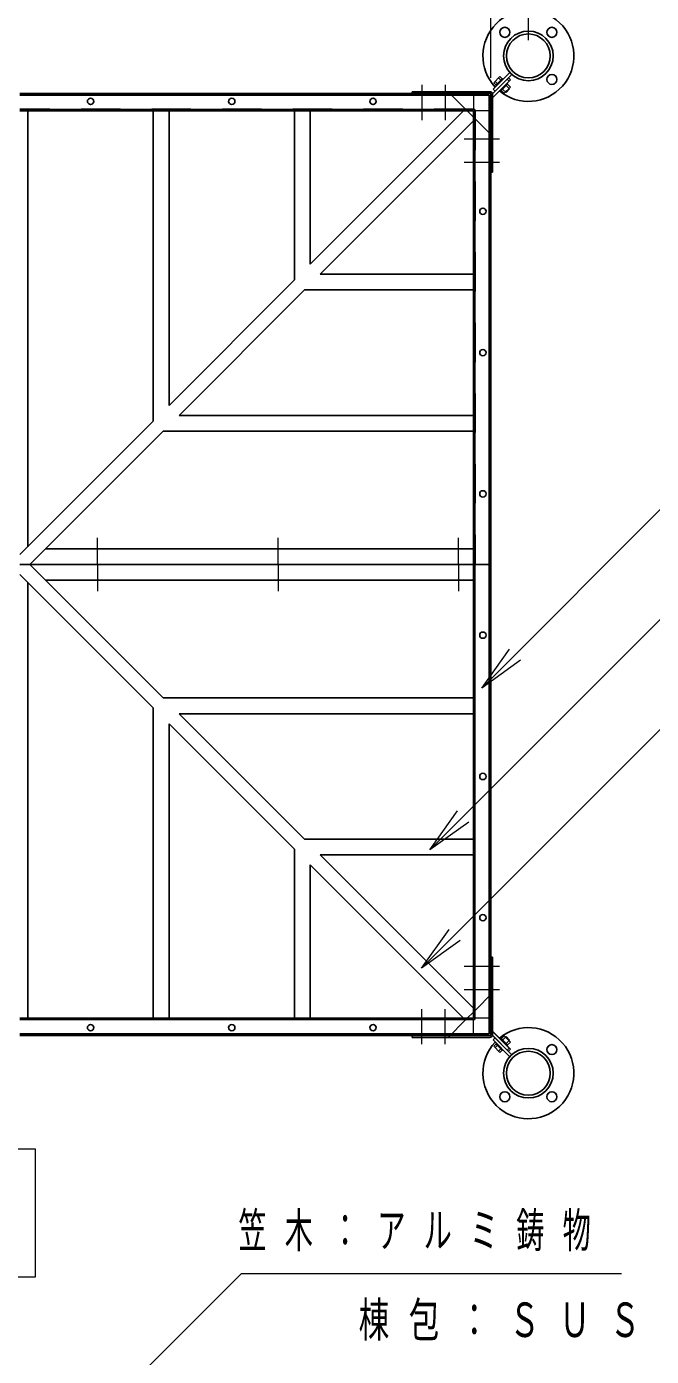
# Model space of a CAD drawing. Units: millimetres on the paper, scale 1:50. Extents: x -365 to 10, y -38 to 257.
# Drawn here: x -226.9 to -187.1, y 129.9 to 214.6 of the extents above; entities that cross this region are included whole.
import ezdxf

# ---------------------------------------------------------------- set-up
doc = ezdxf.new("R2010")
doc.units = ezdxf.units.MM
doc.linetypes.add('USER1', pattern=[4.5, 2.5, -2])
doc.linetypes.add('USER2', pattern=[6, 3, -1, 1, -1])
doc.layers.add('LY_1', color=7, linetype='Continuous', lineweight=13)
doc.styles.add('ＭＳ ゴシック', font='')
doc.styles.get('ＭＳ ゴシック').set_extended_font_data('MS Gothic')

msp = doc.modelspace()

# ---------------------------------------------------------------- linework, layer by layer
at = {"layer": 'LY_1'}
for p, q in [((-194.891, 213.714), (-194.891, 252.699)), ((-194.891, 213.714), (-194.891, 243.714)), ((-197.291, 211.314), (-197.291, 233.714)), ((-197.858, 172.447), (-196.092, 174.923)), ((-197.858, 172.447), (-195.738, 174.569)), ((-195.384, 174.216), (-197.858, 172.447)), ((-201.166, 162.144), (-199.398, 164.619)), ((-201.166, 162.144), (-199.045, 164.266)), ((-198.691, 163.912), (-201.166, 162.144)), ((-201.705, 154.595), (-199.937, 157.07)), ((-201.705, 154.595), (-199.584, 156.716)), ((-199.23, 156.362), (-201.705, 154.595)), ((-226.291, 143.081), (-293.091, 143.081)), ((-226.291, 134.948), (-226.291, 143.081)), ((-293.091, 134.948), (-226.291, 134.948))]:
    msp.add_line(p, q, dxfattribs=at)
at = {"layer": 'LY_1', "lineweight": 25}
for p, q in [((-195.943, 211.535), (-197.291, 210.186)), ((-196.039, 211.183), (-197.291, 209.932)), ((-195.943, 211.534), (-197.171, 210.306)), ((-195.943, 211.534), (-197.171, 210.306)), ((-196.11, 211.113), (-197.171, 210.052)), ((-196.11, 211.113), (-197.171, 210.052)), ((-196.07, 211.662), (-197.142, 210.589)), ((-196.07, 211.662), (-197.142, 210.589)), ((-196.07, 211.662), (-197.142, 210.589)), ((-197.103, 211.002), (-196.707, 211.398)), ((-197.103, 211.002), (-196.707, 211.398)), ((-197.103, 211.002), (-196.707, 211.398)), ((-196.961, 210.861), (-197.103, 211.002)), ((-196.961, 210.861), (-197.103, 211.002)), ((-196.961, 210.861), (-197.103, 211.002)), ((-196.876, 210.946), (-197.018, 211.087)), ((-196.876, 210.946), (-197.018, 211.087)), ((-196.876, 210.946), (-197.018, 211.087)), ((-196.975, 210.847), (-196.551, 211.271)), ((-196.975, 210.847), (-196.551, 211.271)), ((-196.975, 210.847), (-196.551, 211.271)), ((-196.65, 211.172), (-196.792, 211.313)), ((-196.65, 211.172), (-196.792, 211.313)), ((-196.65, 211.172), (-196.792, 211.313)), ((-196.565, 211.257), (-196.707, 211.398)), ((-196.565, 211.257), (-196.707, 211.398)), ((-196.565, 211.257), (-196.707, 211.398)), ((-196.63, 210.502), (-196.206, 210.926)), ((-196.63, 210.502), (-196.206, 210.926)), ((-196.63, 210.502), (-196.206, 210.926)), ((-196.506, 211.226), (-196.551, 211.271)), ((-196.506, 211.226), (-196.551, 211.271)), ((-196.506, 211.226), (-196.551, 211.271)), ((-196.251, 210.971), (-196.206, 210.926)), ((-196.251, 210.971), (-196.206, 210.926)), ((-196.251, 210.971), (-196.206, 210.926)), ((-196.237, 211.24), (-196.11, 211.113)), ((-196.237, 211.24), (-196.11, 211.113)), ((-196.166, 211.311), (-196.039, 211.183)), ((-202.291, 210.314), (-202.291, 210.434)), ((-202.291, 210.434), (-197.351, 210.434)), ((-202.291, 210.314), (-202.291, 210.434)), ((-202.291, 210.434), (-197.351, 210.434)), ((-202.291, 210.314), (-197.351, 210.314)), ((-202.291, 210.314), (-197.351, 210.314)), ((-197.291, 205.314), (-197.291, 210.254)), ((-197.291, 205.314), (-197.291, 210.254)), ((-197.171, 205.314), (-197.171, 210.254)), ((-197.171, 205.314), (-197.171, 210.254)), ((-197.142, 210.589), (-197.015, 210.462)), ((-197.142, 210.589), (-197.015, 210.462)), ((-197.142, 210.589), (-197.015, 210.462)), ((-196.93, 210.801), (-196.975, 210.847)), ((-196.93, 210.801), (-196.975, 210.847)), ((-196.93, 210.801), (-196.975, 210.847)), ((-196.676, 210.547), (-196.63, 210.502)), ((-196.676, 210.547), (-196.63, 210.502)), ((-196.676, 210.547), (-196.63, 210.502)), ((-196.616, 210.516), (-196.432, 210.332)), ((-196.616, 210.516), (-196.432, 210.332)), ((-196.616, 210.516), (-196.432, 210.332)), ((-196.531, 210.601), (-196.311, 210.38)), ((-196.531, 210.601), (-196.311, 210.38)), ((-196.531, 210.601), (-196.311, 210.38)), ((-196.432, 210.332), (-196.036, 210.728)), ((-196.432, 210.332), (-196.036, 210.728)), ((-196.432, 210.332), (-196.036, 210.728)), ((-196.311, 210.38), (-196.084, 210.606)), ((-196.311, 210.38), (-196.084, 210.606)), ((-196.311, 210.38), (-196.084, 210.606)), ((-196.305, 210.827), (-196.084, 210.606)), ((-196.305, 210.827), (-196.084, 210.606)), ((-196.305, 210.827), (-196.084, 210.606)), ((-196.22, 210.912), (-196.036, 210.728)), ((-196.22, 210.912), (-196.036, 210.728)), ((-196.22, 210.912), (-196.036, 210.728)), ((-199.027, 209.214), (-208.791, 199.45)), ((-198.391, 208.577), (-208.154, 198.814)), ((-197.171, 205.314), (-197.291, 205.314)), ((-197.171, 205.314), (-197.291, 205.314)), ((-209.791, 198.45), (-217.791, 190.45)), ((-209.154, 197.814), (-217.154, 189.814)), ((-218.791, 189.45), (-227.291, 180.95)), ((-218.154, 188.814), (-226.654, 180.314)), ((-197.391, 180.314), (-227.291, 180.314)), ((-197.391, 180.314), (-227.291, 180.314)), ((-197.391, 180.314), (-227.291, 180.314)), ((-197.391, 180.314), (-227.291, 180.314)), ((-218.791, 171.177), (-227.291, 179.677)), ((-218.154, 171.814), (-226.654, 180.314)), ((-209.154, 162.814), (-217.154, 170.814)), ((-209.791, 162.177), (-217.791, 170.177)), ((-198.391, 152.05), (-208.154, 161.814)), ((-199.027, 151.414), (-208.791, 161.177)), ((-197.171, 155.314), (-197.291, 155.314)), ((-197.291, 155.314), (-197.291, 150.374)), ((-197.171, 155.314), (-197.291, 155.314)), ((-197.291, 155.314), (-197.291, 150.374)), ((-197.171, 155.314), (-197.171, 150.374)), ((-197.171, 155.314), (-197.171, 150.374)), ((-202.291, 150.314), (-202.291, 150.194)), ((-202.291, 150.314), (-197.351, 150.314)), ((-202.291, 150.314), (-202.291, 150.194)), ((-202.291, 150.314), (-197.351, 150.314)), ((-202.291, 150.194), (-197.351, 150.194)), ((-202.291, 150.194), (-197.351, 150.194)), ((-196.039, 149.444), (-197.291, 150.695)), ((-195.943, 149.093), (-197.291, 150.441)), ((-196.11, 149.515), (-197.171, 150.575)), ((-196.11, 149.515), (-197.171, 150.575)), ((-195.943, 149.093), (-197.171, 150.321)), ((-195.943, 149.093), (-197.171, 150.321)), ((-197.142, 150.038), (-197.015, 150.165)), ((-197.142, 150.038), (-197.015, 150.165)), ((-197.142, 150.038), (-197.015, 150.165)), ((-196.07, 148.965), (-197.142, 150.038)), ((-196.07, 148.965), (-197.142, 150.038)), ((-196.07, 148.965), (-197.142, 150.038)), ((-196.676, 150.08), (-196.63, 150.126)), ((-196.676, 150.08), (-196.63, 150.125)), ((-196.676, 150.08), (-196.63, 150.125)), ((-196.63, 150.126), (-196.206, 149.701)), ((-196.63, 150.125), (-196.206, 149.701)), ((-196.63, 150.125), (-196.206, 149.701)), ((-196.616, 150.111), (-196.432, 150.295)), ((-196.616, 150.111), (-196.432, 150.295)), ((-196.616, 150.111), (-196.432, 150.295)), ((-196.531, 150.026), (-196.311, 150.247)), ((-196.531, 150.027), (-196.311, 150.247)), ((-196.531, 150.026), (-196.311, 150.247)), ((-196.432, 150.295), (-196.036, 149.899)), ((-196.432, 150.295), (-196.036, 149.899)), ((-196.432, 150.295), (-196.036, 149.899)), ((-196.311, 150.247), (-196.084, 150.021)), ((-196.311, 150.247), (-196.084, 150.021)), ((-196.311, 150.247), (-196.084, 150.021)), ((-196.305, 149.8), (-196.084, 150.021)), ((-196.305, 149.8), (-196.084, 150.021)), ((-196.305, 149.8), (-196.084, 150.021)), ((-196.961, 149.766), (-197.103, 149.625)), ((-196.961, 149.766), (-197.103, 149.625)), ((-196.961, 149.766), (-197.103, 149.625)), ((-197.103, 149.625), (-196.707, 149.229)), ((-197.103, 149.625), (-196.707, 149.229)), ((-197.103, 149.625), (-196.707, 149.229)), ((-196.876, 149.681), (-197.018, 149.54)), ((-196.876, 149.681), (-197.018, 149.54)), ((-196.876, 149.681), (-197.018, 149.54)), ((-196.93, 149.826), (-196.975, 149.78)), ((-196.93, 149.826), (-196.975, 149.78)), ((-196.93, 149.826), (-196.975, 149.78)), ((-196.975, 149.78), (-196.551, 149.356)), ((-196.975, 149.78), (-196.551, 149.356)), ((-196.975, 149.78), (-196.551, 149.356)), ((-196.65, 149.455), (-196.792, 149.314)), ((-196.65, 149.455), (-196.792, 149.314)), ((-196.65, 149.455), (-196.792, 149.314)), ((-196.565, 149.37), (-196.707, 149.229)), ((-196.565, 149.37), (-196.707, 149.229)), ((-196.565, 149.37), (-196.707, 149.229)), ((-196.506, 149.401), (-196.551, 149.356)), ((-196.506, 149.401), (-196.551, 149.356)), ((-196.506, 149.401), (-196.551, 149.356)), ((-196.251, 149.656), (-196.206, 149.701)), ((-196.251, 149.656), (-196.206, 149.701)), ((-196.251, 149.656), (-196.206, 149.701)), ((-196.237, 149.387), (-196.11, 149.515)), ((-196.237, 149.387), (-196.11, 149.515)), ((-196.22, 149.715), (-196.036, 149.899)), ((-196.22, 149.715), (-196.036, 149.899)), ((-196.22, 149.715), (-196.036, 149.899)), ((-196.166, 149.317), (-196.039, 149.444))]:
    msp.add_line(p, q, dxfattribs=at)
at = {"layer": 'LY_1', "color": 4, "lineweight": 25}
for p, q in [((-227.291, 210.314), (-198.391, 210.314)), ((-198.391, 210.314), (-198.391, 210.214)), ((-197.291, 209.214), (-197.391, 209.214)), ((-197.291, 180.314), (-197.291, 209.214)), ((-197.291, 180.314), (-197.291, 151.414)), ((-197.291, 151.414), (-197.391, 151.414)), ((-227.291, 150.314), (-198.391, 150.314)), ((-198.391, 150.314), (-198.391, 150.414))]:
    msp.add_line(p, q, dxfattribs=at)
at = {"layer": 'LY_1', "color": 40, "lineweight": 25}
for p, q in [((-227.291, 210.214), (-197.391, 210.214)), ((-197.391, 180.314), (-197.391, 210.214)), ((-227.291, 209.294), (-198.311, 209.294)), ((-198.311, 180.314), (-198.311, 209.294)), ((-227.291, 209.214), (-198.391, 209.214)), ((-198.391, 180.314), (-198.391, 209.214)), ((-198.391, 180.314), (-198.391, 151.414)), ((-198.311, 180.314), (-198.311, 151.334)), ((-197.391, 180.314), (-197.391, 150.414)), ((-227.291, 151.414), (-198.391, 151.414)), ((-227.291, 151.334), (-198.311, 151.334)), ((-227.291, 150.414), (-197.391, 150.414))]:
    msp.add_line(p, q, dxfattribs=at)
at = {"layer": 'LY_1', "color": 2, "lineweight": 25}
for p, q in [((-202.291, 210.434), (-202.291, 210.314)), ((-202.291, 210.434), (-197.351, 210.434)), ((-202.291, 210.314), (-197.291, 210.314)), ((-197.291, 205.314), (-197.291, 210.314)), ((-197.171, 205.314), (-197.171, 210.254)), ((-198.291, 208.714), (-198.891, 209.314)), ((-197.291, 205.314), (-197.171, 205.314)), ((-197.291, 155.314), (-197.171, 155.314)), ((-197.291, 155.314), (-197.291, 150.314)), ((-197.171, 155.314), (-197.171, 150.374)), ((-198.291, 151.914), (-198.891, 151.314)), ((-202.291, 150.194), (-202.291, 150.314)), ((-202.291, 150.314), (-197.291, 150.314)), ((-202.291, 150.194), (-197.351, 150.194))]:
    msp.add_line(p, q, dxfattribs=at)
at = {"layer": 'LY_1', "linetype": 'USER2'}
for p, q in [((-201.691, 210.868), (-201.691, 208.629)), ((-200.191, 210.868), (-200.191, 208.629)), ((-196.736, 207.414), (-198.975, 207.414)), ((-196.736, 205.914), (-198.975, 205.914)), ((-222.338, 180.314), (-222.338, 182.008)), ((-222.338, 180.314), (-222.338, 182.008)), ((-210.844, 180.314), (-210.844, 182.008)), ((-210.844, 180.314), (-210.844, 182.008)), ((-199.35, 180.314), (-199.35, 182.008)), ((-199.35, 180.314), (-199.35, 182.008)), ((-222.338, 180.314), (-222.338, 178.619)), ((-222.338, 180.314), (-222.338, 178.619)), ((-210.844, 180.314), (-210.844, 178.619)), ((-210.844, 180.314), (-210.844, 178.619)), ((-199.35, 180.314), (-199.35, 178.619)), ((-199.35, 180.314), (-199.35, 178.619)), ((-196.736, 154.714), (-198.975, 154.714)), ((-196.736, 153.214), (-198.975, 153.214)), ((-201.691, 149.759), (-201.691, 151.998)), ((-200.191, 149.759), (-200.191, 151.998))]:
    msp.add_line(p, q, dxfattribs=at)
at = {"layer": 'LY_1', "color": 2, "linetype": 'USER1'}
for p, q in [((-198.891, 209.314), (-200.011, 210.434)), ((-197.171, 207.594), (-198.291, 208.714)), ((-197.171, 153.034), (-198.291, 151.914)), ((-198.891, 151.314), (-200.011, 150.194))]:
    msp.add_line(p, q, dxfattribs=at)
at = {"layer": 'LY_1', "color": 4, "linetype": 'USER1'}
for p, q in [((-198.391, 210.214), (-198.391, 209.314)), ((-198.391, 209.314), (-227.291, 209.314)), ((-197.391, 209.214), (-198.291, 209.214)), ((-198.291, 209.214), (-198.291, 180.314)), ((-198.291, 151.414), (-198.291, 180.314)), ((-198.391, 151.314), (-227.291, 151.314)), ((-198.391, 150.414), (-198.391, 151.314)), ((-197.391, 151.414), (-198.291, 151.414))]:
    msp.add_line(p, q, dxfattribs=at)
at = {"layer": 'LY_1', "color": 131, "lineweight": 25}
for p, q in [((-226.791, 209.214), (-226.791, 181.45)), ((-218.791, 189.45), (-218.791, 209.214)), ((-217.791, 190.45), (-217.791, 209.214)), ((-209.791, 198.45), (-209.791, 209.214)), ((-208.791, 199.45), (-208.791, 209.214)), ((-208.154, 198.814), (-198.391, 198.814)), ((-209.154, 197.814), (-198.391, 197.814)), ((-217.154, 189.814), (-198.391, 189.814)), ((-218.154, 188.814), (-198.391, 188.814)), ((-226.791, 151.414), (-226.791, 179.177)), ((-218.791, 171.177), (-218.791, 151.414)), ((-218.154, 171.814), (-198.391, 171.814)), ((-217.154, 170.814), (-198.391, 170.814)), ((-217.791, 170.177), (-217.791, 151.414)), ((-209.154, 162.814), (-198.391, 162.814)), ((-209.791, 162.177), (-209.791, 151.414)), ((-208.154, 161.814), (-198.391, 161.814)), ((-208.791, 161.177), (-208.791, 151.414))]:
    msp.add_line(p, q, dxfattribs=at)
at = {"layer": 'LY_1', "color": 1, "lineweight": 25}
for p, q in [((-198.391, 181.314), (-225.654, 181.314)), ((-198.391, 179.314), (-225.654, 179.314))]:
    msp.add_line(p, q, dxfattribs=at)
at = {"layer": 'LY_1'}
for points in [[(-197.858, 172.447), (-185.632, 184.689), (-140.278, 184.689)], [(-201.166, 162.144), (-185.632, 177.678), (-143.45, 177.678)], [(-201.705, 154.595), (-185.632, 170.668), (-143.605, 170.668)], [(-226.191, 122.131), (-213.178, 135.144), (-188.954, 135.144)]]:
    msp.add_lwpolyline(points, dxfattribs=at)
at = {"layer": 'LY_1', "lineweight": 25}
for centre, radius in [((-196.391, 214.214), 0.32), ((-193.391, 214.214), 0.32), ((-194.891, 212.714), 1.58), ((-194.891, 212.714), 1.58), ((-194.891, 212.714), 1.58), ((-194.891, 212.714), 1.398), ((-194.891, 212.714), 1.398), ((-194.891, 212.714), 1.398), ((-193.391, 211.214), 0.32), ((-222.791, 209.814), 0.2), ((-213.791, 209.814), 0.2), ((-204.791, 209.814), 0.2), ((-197.791, 202.814), 0.2), ((-197.791, 193.814), 0.2), ((-197.791, 184.814), 0.2), ((-197.791, 175.814), 0.2), ((-197.791, 166.814), 0.2), ((-197.791, 157.814), 0.2), ((-222.791, 150.814), 0.2), ((-213.791, 150.814), 0.2), ((-204.791, 150.814), 0.2), ((-194.891, 147.914), 1.58), ((-194.891, 147.914), 1.58), ((-194.891, 147.914), 1.58), ((-194.891, 147.914), 1.398), ((-194.891, 147.914), 1.398), ((-194.891, 147.914), 1.398), ((-193.391, 149.414), 0.32), ((-196.391, 146.414), 0.32), ((-193.391, 146.414), 0.32)]:
    msp.add_circle(centre, radius, dxfattribs=at)
for centre, radius, start, end in [((-194.891, 212.714), 2.9, 230.34217, 223.22157), ((-197.351, 210.254), 0.18, 0, 90), ((-197.351, 210.254), 0.18, 0, 90), ((-197.351, 210.254), 0.06, 0, 90), ((-197.351, 210.254), 0.06, 0, 90), ((-194.891, 147.914), 2.9, 136.77843, 129.65783), ((-197.351, 150.374), 0.06, 270, 0), ((-197.351, 150.374), 0.18, 270, 0), ((-197.351, 150.374), 0.06, 270, 0), ((-197.351, 150.374), 0.18, 270, 0)]:
    msp.add_arc(centre, radius, start, end, dxfattribs=at)
at = {"layer": 'LY_1', "color": 2, "lineweight": 25}
for centre, start, end in [((-197.351, 210.254), 0, 90), ((-197.351, 150.374), 270, 0)]:
    msp.add_arc(centre, 0.18, start, end, dxfattribs=at)

# ---------------------------------------------------------------- texts
at = {"layer": 'LY_1', "char_height": 2.199, "attachment_point": 4, "style": 'ＭＳ ゴシック'}
for s, insert in [('\\T1.64;\\W0.6;笠木：アルミ鋳物', (-213.371, 137.794)), ('\\T1.64;\\W0.65;棟包：ＳＵＳ', (-205.707, 132.089))]:
    msp.add_mtext(s, dxfattribs=dict(at, insert=insert))

doc.saveas('drawing.dxf')
